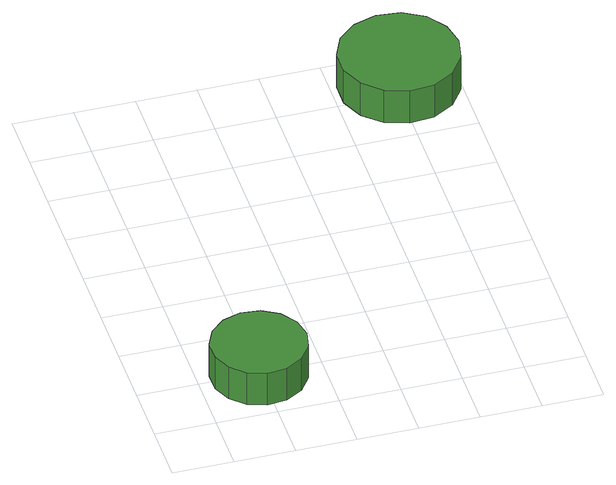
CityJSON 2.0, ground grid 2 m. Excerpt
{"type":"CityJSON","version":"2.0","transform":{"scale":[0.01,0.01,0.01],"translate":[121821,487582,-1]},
"CityObjects":{
"tree1":{"type":"SolitaryVegetationObject","attributes":{"function":"something"},"geometry":[{"type":"MultiSurface","lod":"1","boundaries":[[[0,1,2,3,4,5,6,7,8,9,10,11,12,13,14]],[[15,16,17,18,19,20,21,22,23,24,25,26,27,28,29]],[[0,29,28,1]],[[1,28,27,2]],[[2,27,26,3]],[[3,26,25,4]],[[4,25,24,5]],[[5,24,23,6]],[[6,23,22,7]],[[7,22,21,8]],[[8,21,20,9]],[[9,20,19,10]],[[10,19,18,11]],[[11,18,17,12]],[[12,17,16,13]],[[13,16,15,14]],[[14,15,29,0]]]}]},
"tree2":{"type":"SolitaryVegetationObject","attributes":{"function":"something"},"geometry":[{"type":"MultiSurface","lod":"1","boundaries":[[[30,31,32,33,34,35,36,37,38,39,40,41,42,43,44]],[[45,46,47,48,49,50,51,52,53,54,55,56,57,58,59]],[[30,59,58,31]],[[31,58,57,32]],[[32,57,56,33]],[[33,56,55,34]],[[34,55,54,35]],[[35,54,53,36]],[[36,53,52,37]],[[37,52,51,38]],[[38,51,50,39]],[[39,50,49,40]],[[40,49,48,41]],[[41,48,47,42]],[[42,47,46,43]],[[43,46,45,44]],[[44,45,59,30]]]}]}
},
"vertices":[
[351,198,184],[337,261,184],[299,314,184],[243,346,184],[178,353,184],[117,333,184],[69,289,184],[42,230,184],[42,165,184],[69,106,184],[117,62,184],[178,42,184],[243,49,184],[299,82,184],[337,134,184],[337,134,57],[299,82,57],[243,49,57],[178,42,57],[117,62,57],[69,106,57],[42,165,57],[42,230,57],[69,289,57],[117,333,57],[178,353,57],[243,346,57],[299,314,57],[337,261,57],[351,198,57],
[1181,1361,265],[1164,1440,265],[1117,1506,265],[1046,1547,265],[965,1555,265],[888,1530,265],[827,1476,265],[794,1401,265],[794,1320,265],[827,1246,265],[888,1191,265],[965,1166,265],[1046,1174,265],[1117,1215,265],[1164,1281,265],[1164,1281,136],[1117,1215,136],[1046,1174,136],[965,1166,136],[888,1191,136],[827,1246,136],[794,1320,136],[794,1401,136],[827,1476,136],[888,1530,136],[965,1555,136],[1046,1547,136],[1117,1506,136],[1164,1440,136],[1181,1361,136]
]}
